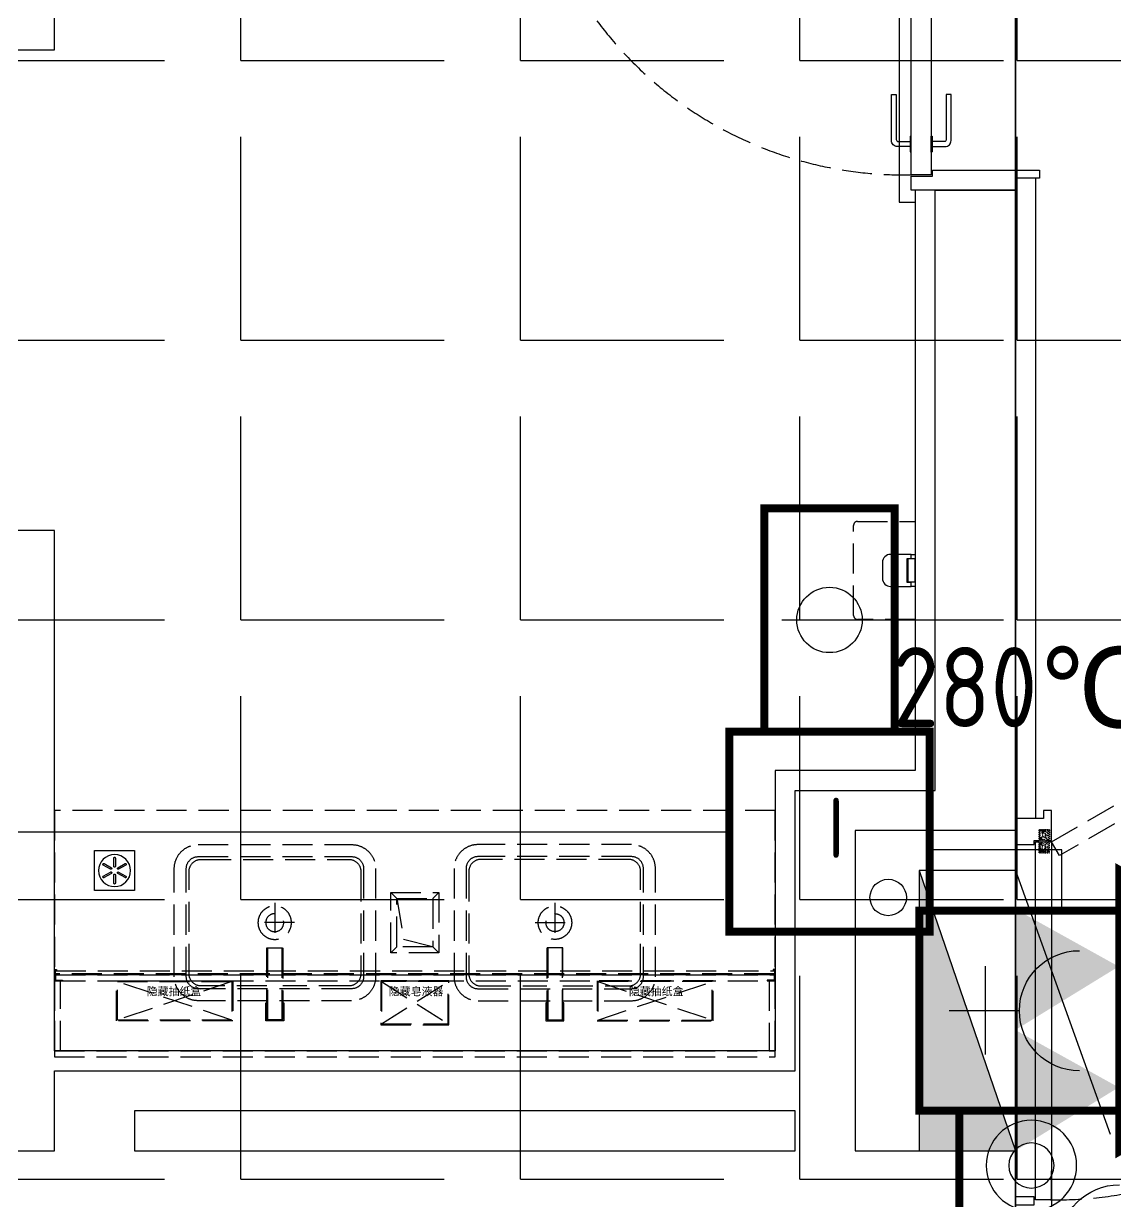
# Model space of a CAD drawing. Extents: x -284868 to 304789, y -137694 to 137894.
# Drawn here: x 214610 to 217338, y -8619 to -5677 of the extents above; entities that cross this region are included whole.
import ezdxf
from ezdxf.enums import TextEntityAlignment as Align

# ---------------------------------------------------------------- set-up
doc = ezdxf.new("R2010")
doc.units = 0
doc.set_wipeout_variables(frame=1)
doc.linetypes.add('DASH', pattern=[0.35, 0.25, -0.1])
doc.layers.get('0').update_dxf_attribs({"linetype": 'CONTINUOUS'})
for name, color, linetype in [('0-墙', 4, 'CONTINUOUS'), ('0-消防栓(给排水)', 9, 'CONTINUOUS'), ('0-非设计区域', 251, 'CONTINUOUS'), ('3T-SIS-卫生间悬浮洁具五金', 1, 'CONTINUOUS'), ('E-FIRE-CIRC', 120, 'CONTINUOUS'), ('E-FIRE-EQPM', 3, 'CONTINUOUS'), ('EQUIP-消防', 3, 'CONTINUOUS'), ('F-地漏', 8, 'CONTINUOUS'), ('P-完成面', 42, 'CONTINUOUS'), ('P-平面家具', 3, 'CONTINUOUS'), ('P-门扇', 6, 'CONTINUOUS'), ('TEXT_照明_回路标注', 41, 'CONTINUOUS'), ('塔楼平面图$0$EQUIP-消防', 3, 'CONTINUOUS'), ('塔楼平面图$0$EQUIP_消火栓', 7, 'CONTINUOUS')]:
    doc.layers.add(name, color=color, linetype=linetype)
doc.layers.get('塔楼平面图$0$EQUIP_消火栓').off()
doc.styles.add('_TEL_ATTDEF', font='GBENOR', dxfattribs={"width": 0.8, "height": 3, "bigfont": 'GBCBIG'})
doc.styles.add('_TEL_DIM', font='SIMPLEX', dxfattribs={"width": 0.8, "height": 3.5, "bigfont": 'HZTXT'})
doc.styles.get("Standard").update_dxf_attribs({"font": 'GBENOR', "bigfont": 'GBCBIG'})
doc.styles.add('塔楼平面图$0$Standard', font='gbenor.shx', dxfattribs={"bigfont": 'gbcbig.shx'})
doc.styles.add('微软雅黑', font='')
doc.styles.get('微软雅黑').set_extended_font_data('Microsoft YaHei')

# ---------------------------------------------------------------- blocks, each defined once
blk = doc.blocks.new('A$C5B4E3DF6')
for p, q in [((0, 240), (-658.7, 476.9)), ((-700, 0), (-700, 240)), ((0, 0), (-700, 240)), ((-700, 240), (0, 240)), ((0, 240), (0, 0)), ((0, 0), (-700, 0))]:
    blk.add_line(p, q)
for points in [[(-700, 240), (-541.4, 498.1), (-398.1, 240)], [(-398.1, 240), (-239.5, 498.1), (-96.1, 240)], [(-700, 0), (-700, 240), (0, 0)]]:
    blk.add_solid(points)
blk = doc.blocks.new('A$C3F6147FC')
blk.add_circle((14582.4, 7532.9), 45.5)
at = {"xscale": -1, "rotation": 270}
blk.add_blockref('A$C5B4E3DF6', (14660, 7600), dxfattribs=at)
blk = doc.blocks.new('A$C67A6433D')
at = {"linetype": 'DASH', "ltscale": 0.03}
blk.add_wipeout([(30.7, 0), (-28.1, 0), (-28.1, 25.8), (30.7, 25.8)], dxfattribs=at)
for p, q in [((-25.8, 19.5), (-22.7, 19)), ((-25.4, 13.4), (-18.7, 4.2)), ((-20.9, 18.6), (-9.1, 16.4)), ((-20.3, 1.6), (-20.3, 0)), ((-18.9, 12.6), (-11.9, 2.9)), ((-17.9, 11.2), (-6.8, 9.1)), ((-16, 8.5), (-6.1, 8.5)), ((-16, 2.9), (-0.3, 2.9)), ((-13, 24.2), (-13, 25.8)), ((-12.3, 23.4), (-12.3, 24.7)), ((-12.3, 24.7), (0, 24.7)), ((-8.8, 11.8), (-8.7, 20.7)), ((-8.7, 16.4), (-8.7, 20.7)), ((-1.5, 4), (-7.9, 10.2)), ((-1.9, 19.2), (-3.5, 14.1)), ((0.4, 9.4), (-2.8, 11.9)), ((2.6, 9.4), (5.8, 11.9)), ((30.4, 25.8), (3, 25.8)), ((14.9, 24.7), (3, 24.7)), ((18.6, 2.9), (3.3, 2.9)), ((4.5, 4), (10.9, 10.2)), ((4.9, 19.2), (6.5, 14.1)), ((18.6, 8.5), (9.1, 8.5)), ((11.8, 11.8), (11.7, 20.7)), ((23.5, 18.6), (11.7, 16.4)), ((20.5, 11.2), (12.3, 9.7)), ((21.5, 12.6), (14.5, 2.9)), ((14.9, 23.4), (14.9, 24.7)), ((15.6, 24.2), (15.6, 25.8)), ((28, 13.4), (21.4, 4.2)), ((22.9, 1.6), (22.9, 0)), ((28.4, 19.5), (25.4, 19))]:
    blk.add_line(p, q, dxfattribs=at)
for points in [[(0, 9.7), (0, 25.8), (-27.7, 25.8), (-27.7, 0), (0, 0), (0, 2.7)], [(3, 9.7), (3, 25.8), (30.7, 25.8), (30.7, 0), (3, 0), (3, 2.7)]]:
    blk.add_lwpolyline(points, dxfattribs=at)
for points in [[(-13, 24.2), (-13, 24.2), (-25.8, 24.2, 0.414214), (-26.5, 23.4), (-26.5, 2.4, 0.414214), (-25.8, 1.6), (-20.3, 1.6)], [(-12.3, 23.4), (-25, 23.4, 0.414214), (-25.8, 22.6), (-25.8, 16.8)], [(-25.8, 14), (-25.8, 5, 0.414214), (-25, 4.2), (-18.7, 4.2)], [(14.9, 23.4), (27.6, 23.4, -0.414214), (28.4, 22.6), (28.4, 16.8)], [(15.6, 24.2), (15.6, 24.2), (28.4, 24.2, -0.414214), (29.2, 23.4), (29.2, 2.4, -0.414214), (28.4, 1.6), (22.9, 1.6)], [(28.4, 14), (28.4, 5, -0.414214), (27.6, 4.2), (21.4, 4.2)]]:
    blk.add_lwpolyline(points, format="xyb", dxfattribs=at)
for centre in [(-22.5, 15.4), (-5.1, 20.7), (1.5, 6), (8.1, 20.7), (25.1, 15.4)]:
    blk.add_circle(centre, 1.99, dxfattribs=at)
for centre, radius, start, end in [((-22.5, 15.4), 3.58, 338.8563, 221.961), ((-17.6, 13.5), 1.59, 158.8563, 216.0245), ((-16, 6.5), 3.58, 211.8213, 270), ((-6.8, 11.8), 1.99, 178.2525, 238.2672), ((-5.1, 20.7), 3.58, 334.8452, 179.1262), ((-1.6, 13.5), 1.99, 160.8929, 232.1139), ((1.5, 6), 3.58, 213.0316, 326.9684), ((1.5, 6), 3.58, 72.8656, 107.1344), ((8.1, 20.7), 3.58, 0.8738, 205.1548), ((4.6, 13.5), 1.99, 307.8861, 19.1071), ((9.8, 11.8), 1.99, 301.7328, 1.7475), ((12, 11.2), 1.59, 222.3386, 280.5758), ((18.6, 6.5), 3.58, 270, 328.1787), ((25.1, 15.4), 3.58, 318.039, 201.1437), ((20.2, 13.5), 1.59, 323.9755, 21.1437)]:
    blk.add_arc(centre, radius, start, end, dxfattribs=at)
blk = doc.blocks.new('执手1')
at = {"layer": 'P-门扇', "color": 251}
blk.add_lwpolyline([(49.5, 123.8), (37.5, 123.8), (37.5, 11.2, -0.414214), (32.5, 6.2), (2.5, 6.2), (2.5, -6.2), (34.5, -6.2, 0.414214), (49.5, 8.8), (49.5, 123.8)], format="xyb", dxfattribs=at)
blk.add_lwpolyline([(0, 20), (1, 20, -0.414214), (2.5, 18.5), (2.5, -18.5, -0.414214), (1, -20), (0, -20)], format="xyb", close=True, dxfattribs=at)
blk = doc.blocks.new('A$Cd1c035f1')
at = {"layer": 'P-门扇', "color": 251, "linetype": 'DASH', "ltscale": 300}
for points in [[(-773.2, 49.5), (-773.2, 37.5), (-885.8, 37.5, 0.414214), (-890.8, 32.5), (-890.8, 2.5), (-903.2, 2.5), (-903.2, 34.5, -0.414214), (-888.2, 49.5), (-773.2, 49.5)], [(-773.2, -99.5), (-773.2, -87.5), (-885.8, -87.5, -0.414214), (-890.8, -82.5), (-890.8, -52.5), (-903.2, -52.5), (-903.2, -84.5, 0.414214), (-888.2, -99.5), (-773.2, -99.5)]]:
    blk.add_lwpolyline(points, format="xyb", dxfattribs=at)
blk.add_lwpolyline([(0, 0), (-974, 0), (-974, -50), (0, -50)], close=True, dxfattribs=at)
for points in [[(-877, 0), (-877, 1, 0.414214), (-878.5, 2.5), (-915.5, 2.5, 0.414214), (-917, 1), (-917, 0)], [(-877, -50), (-877, -51, -0.414214), (-878.5, -52.5), (-915.5, -52.5, -0.414214), (-917, -51), (-917, -50)]]:
    blk.add_lwpolyline(points, format="xyb", close=True, dxfattribs=at)
blk.add_arc((-18.5, -18.5), 955.7, 178.8908, 271.1092, dxfattribs=at)
blk = doc.blocks.new('手纸箱')
at = {"layer": 'P-平面家具', "color": 251, "linetype": 'DASH', "ltscale": 300}
for p, q in [((143, -98), (-143, -2)), ((143, -2), (-143, -98))]:
    blk.add_line(p, q, dxfattribs=at)
for points in [[(-145, -100), (-145, 0), (145, 0), (145, -100)], [(-143, -98), (-143, -2), (143, -2), (143, -98)]]:
    blk.add_lwpolyline(points, close=True, dxfattribs=at)
blk = doc.blocks.new('皂液器')
at = {"layer": 'P-平面家具', "color": 251, "linetype": 'DASH', "ltscale": 300}
for p, q in [((83, -108), (-83, -2)), ((83, -2), (-83, -108))]:
    blk.add_line(p, q, dxfattribs=at)
for points in [[(-85, -110), (-85, 0), (85, 0), (85, -110)], [(-83, -108), (-83, -2), (83, -2), (83, -108)]]:
    blk.add_lwpolyline(points, close=True, dxfattribs=at)
blk = doc.blocks.new('A$C09EA499F')
at = {"layer": 'P-平面家具', "color": 251, "linetype": 'DASH', "ltscale": 300}
blk.add_line((13.5, -15), (13.5, -15), dxfattribs=at)
for points in [[(20, 175), (0, 175), (0, 203), (5, 203), (5, 200), (3.8, 200), (3.8, 201.8), (1.2, 201.8), (1.2, 176.2), (20, 176.2), (20, 175)], [(3, 200), (1797, 200), (1798, 199), (1798, 192), (2, 192), (2, 199), (3, 200)], [(1780, 175), (1800, 175), (1800, 203), (1795, 203), (1795, 200), (1796.2, 200), (1796.2, 201.8), (1798.8, 201.8), (1798.8, 176.2), (1780, 176.2), (1780, 175)]]:
    blk.add_lwpolyline(points, dxfattribs=at)
for points in [[(2, 190), (1798, 190), (1798, 192), (2, 192)], [(2, 190), (2, 175), (1798, 175), (1798, 190)], [(0, 0), (15, 0), (15, 175), (0, 175)], [(1785, 0), (1800, 0), (1800, 175), (1785, 175)], [(1800, -15), (1800, 0), (0, 0), (0, -15)]]:
    blk.add_lwpolyline(points, close=True, dxfattribs=at)
blk.add_blockref('手纸箱', (300, 174.8), dxfattribs=at)
at = {"layer": 'P-平面家具', "color": 251, "linetype": 'DASH', "ltscale": 300, "extrusion": (0, 0, -1), "zscale": -1}
blk.add_blockref('皂液器', (-900, 175), dxfattribs=at)
at = {"layer": 'P-平面家具', "color": 251, "linetype": 'DASH', "ltscale": 300, "xscale": -1}
blk.add_blockref('手纸箱', (1500, 174.8), dxfattribs=at)
at = {"layer": 'P-平面家具', "color": 251, "linetype": 'DASH', "ltscale": 300, "style": '微软雅黑'}
for s, p in [('隐藏抽纸盒', (230.5, 138.4)), ('隐藏皂液器', (835, 138.4)), ('隐藏抽纸盒', (1434.7, 138.4))]:
    blk.add_text(s, height=20, dxfattribs=at).set_placement(p)
blk = doc.blocks.new('A$C3B184003')
blk.add_lwpolyline([(0, -100), (100, -100), (100, 0), (0, 0)], close=True)
at = {"color": 8}
for points in [[(50, -41.5), (50, -41.5, 0.414214), (52, -39.5), (52, -18.5, 0.414214), (50, -16.5), (50, -16.5, 0.414214), (48, -18.5), (48, -39.5, 0.414214)], [(42.7, -45.8), (42.7, -45.8, 0.414214), (41.9, -43), (23.7, -32.5, 0.414214), (21, -33.3), (21, -33.3, 0.414214), (21.7, -36), (39.9, -46.5, 0.414214)], [(42.7, -54.2), (42.7, -54.2, 0.414214), (39.9, -53.5), (21.7, -64, 0.414214), (21, -66.7), (21, -66.7, 0.414214), (23.7, -67.5), (41.9, -57, 0.414214)], [(50, -58.5), (50, -58.5, 0.414214), (48, -60.5), (48, -81.5, 0.414214), (50, -83.5), (50, -83.5, 0.414214), (52, -81.5), (52, -60.5, 0.414214)], [(57.3, -45.8), (57.3, -45.8, 0.414214), (60.1, -46.5), (78.3, -36, 0.414214), (79, -33.3), (79, -33.3, 0.414214), (76.3, -32.5), (58.1, -43, 0.414214)], [(57.3, -54.2), (57.3, -54.2, 0.414214), (58.1, -57), (76.3, -67.5, 0.414214), (79, -66.7), (79, -66.7, 0.414214), (78.3, -64), (60.1, -53.5, 0.414214)]]:
    blk.add_lwpolyline(points, format="xyb", close=True, dxfattribs=at)
blk.add_circle((50, -50), 40, dxfattribs=at)
blk = doc.blocks.new('A$C321B403F')
at = {"layer": 'P-平面家具', "linetype": 'DASH', "ltscale": 300}
for p, q in [((-18, -245.5), (-18, -65.5)), ((18, -245.5), (18, -65.5))]:
    blk.add_line(p, q, dxfattribs=at)
at = {"layer": 'P-平面家具', "color": 251, "linetype": 'DASH', "ltscale": 300}
for p, q in [((0, -357.6), (0, -258.4)), ((49.6, -308), (-49.6, -308))]:
    blk.add_line(p, q, dxfattribs=at)
at = {"layer": 'P-平面家具', "linetype": 'DASH', "ltscale": 300}
blk.add_lwpolyline([(20, -107.5), (22.5, -107.5), (22.5, -62.5), (-22.5, -62.5), (-22.5, -107.5), (-20, -107.5)], dxfattribs=at)
for points in [[(-18, -245.5), (18, -245.5, 0.414214), (20, -243.5), (20, -67.5, 0.414214), (18, -65.5), (-18, -65.5, 0.414214), (-20, -67.5), (-20, -243.5, 0.414214)], [(-190.9, -473), (192.1, -473, 0.414214), (222.1, -443), (222.1, -173, 0.414214), (192.1, -143), (-190.9, -143, 0.414214), (-220.9, -173), (-220.9, -443, 0.414214)]]:
    blk.add_lwpolyline(points, format="xyb", close=True, dxfattribs=at)
at = {"layer": 'P-平面家具', "color": 251, "linetype": 'DASH', "ltscale": 300}
blk.add_lwpolyline([(-190.9, -503), (192.1, -503, 0.414214), (252.1, -443), (252.1, -173, 0.414214), (192.1, -113), (-190.9, -113, 0.414214), (-250.9, -173), (-250.9, -443, 0.414214)], format="xyb", close=True, dxfattribs=at)
at = {"layer": 'P-平面家具', "linetype": 'DASH', "ltscale": 300}
blk.add_lwpolyline([(-20, -150), (-183.9, -150, 0.414214), (-213.9, -180), (-213.9, -436, 0.414214), (-183.9, -466), (185.1, -466, 0.414214), (215.1, -436), (215.1, -180, 0.414214), (185.1, -150), (20, -150)], format="xyb", dxfattribs=at)
at = {"layer": 'P-平面家具', "color": 251, "linetype": 'DASH', "ltscale": 300}
for radius in [41.8, 22.5]:
    blk.add_circle((0, -308), radius, dxfattribs=at)
blk = doc.blocks.new('A$C6B6E40B6')
at = {"color": 251, "linetype": 'DASH', "ltscale": 300}
blk.add_wipeout([(-60, 150), (60, 150), (60, 0), (-60, 0)], dxfattribs=at).dxf.layer = 'P-平面家具'
at = {"layer": 'P-平面家具', "color": 251, "linetype": 'DASH', "ltscale": 300}
for p, q in [((-45, 135), (-60, 150)), ((45, 135), (60, 150)), ((-45, 15), (-60, 0)), ((45, 15), (60, 0))]:
    blk.add_line(p, q, dxfattribs=at)
for points in [[(-60, 0), (60, 0), (60, 150), (-60, 150)], [(-45, 15), (45, 15), (45, 135), (-45, 135)]]:
    blk.add_lwpolyline(points, close=True, dxfattribs=at)
blk.add_lwpolyline([(-45, 15), (-28.4, 115.9), (45, 135)], dxfattribs=at)
blk = doc.blocks.new('A$C5BF30230')
at = {"color": 251, "linetype": 'DASH', "ltscale": 300}
blk.add_lwpolyline([(144, -122.5), (0, -122.5), (0, 122.5), (144, 122.5, -0.414214), (154, 112.5), (154, -112.5, -0.414214)], format="xyb", close=True, dxfattribs=at)
blk = doc.blocks.new('香薰机')
blk.add_lwpolyline([(10, 40), (0, 40), (0, -40), (10, -40)])
blk.add_lwpolyline([(10, 30), (10, 40), (62, 40, -0.414214), (82, 20), (82, -20, -0.414214), (62, -40), (10, -40), (10, -30), (20, -30), (20, 30), (10, 30)], format="xyb")
blk.add_lwpolyline([(19, 29), (19, -29), (0, -29), (0, 29)], close=True)
blk = doc.blocks.new('$equip$00002655')
for p, q in [((-0.5, 1), (-0.5, 0)), ((0.5, 1), (-0.5, 1)), ((0.5, 0), (0.5, 1)), ((-0.1695, 0.5), (-0.1695, 0.15)), ((-0.5, 0), (0.5, 0))]:
    blk.add_line(p, q)
at = {"const_width": 0.04}
blk.add_lwpolyline([(-0.5, 1), (0.5, 1), (0.5, 0), (-0.5, 0), (-0.5, 1), (0.5, 1)], dxfattribs=at)
for radius in [0.2258, 0.1129]:
    blk.add_circle((0.2268, 0.3602), radius)
blk.add_arc((-0.1695, 0.8), 0.3, 180, 0)
for p in [(0, 1), (-0.5, 0.5), (0.5, 0.5), (0, 0)]:
    blk.add_point(p)
at = {"color": 7, "flags": 1}
for tag, height, p in [('B', 0.4, (0.7619, 0.2922)), ('A', 0.00002, (0, 0))]:
    blk.add_attdef(tag, text='', height=height, dxfattribs=at).set_placement(p, align=Align.MIDDLE_CENTER)
blk = doc.blocks.new('塔楼平面图$0$$equip$00002656')
for p, q in [((-0.5, 1), (-0.5, 0)), ((0.5, 1), (-0.5, 1)), ((0.5, 0), (0.5, 1)), ((0, 0.5), (0, 0.15)), ((-0.2185, 0.3306), (0.2221, 0.3306)), ((-0.5, 0), (0.5, 0))]:
    blk.add_line(p, q)
at = {"const_width": 0.04}
blk.add_lwpolyline([(-0.5, 1), (0.5, 1), (0.5, 0), (-0.5, 0), (-0.5, 1), (0.5, 1)], dxfattribs=at)
blk.add_arc((0, 0.8), 0.3, 180, 0)
for p in [(0, 1), (-0.5, 0.5), (0.5, 0.5), (0, 0)]:
    blk.add_point(p)
at = {"color": 7, "style": '塔楼平面图$0$Standard', "flags": 1}
for tag, height, p in [('B', 0.4, (0.7619, 0.2922)), ('A', 0.00002, (0, 0))]:
    blk.add_attdef(tag, text='', height=height, dxfattribs=at).set_placement(p, align=Align.MIDDLE_CENTER)
blk = doc.blocks.new('塔楼平面图$0$$equip$00002679')
for p, q in [((-0.2997, 0.6986), (-0.7027, 0)), ((0.3003, 0.6986), (-0.2997, 0.6986)), ((0.3003, 0.6986), (-0.2997, 0.6986)), ((0.0003, 0.6986), (0.0003, 0)), ((0.7027, 0), (0.3003, 0.6986)), ((-0.2635, 0.2491), (-0.3035, 0.5691)), ((-0.3035, 0.5691), (-0.1275, 0.4891)), ((-0.1275, 0.4891), (-0.1675, 0.2491)), ((0.1736, 0.1103), (0.1736, 0.3383)), ((0.2936, 0.3383), (0.2936, 0.1103)), ((-0.3035, 0.2491), (-0.3035, 0.1131)), ((-0.1275, 0.2491), (-0.3035, 0.2491)), ((-0.1275, 0.1131), (-0.1275, 0.2491)), ((-0.3035, 0.1131), (-0.1275, 0.1131)), ((0.2936, 0.1103), (0.1736, 0.1103)), ((-0.7027, 0), (0.7027, 0))]:
    blk.add_line(p, q)
at = {"const_width": 0.04}
for points in [[(-0.2997, 0.6986), (0.3003, 0.6986), (0.7027, 0), (-0.7027, 0), (-0.2997, 0.6986), (0.3003, 0.6986)], [(-0.2994, 0.6986), (0.3006, 0.6986), (0.703, 0), (-0.7024, 0), (-0.2994, 0.6986), (0.3006, 0.6986)]]:
    blk.add_lwpolyline(points, dxfattribs=at)
blk.add_circle((0.2336, 0.4303), 0.1108)
for p in [(0.0003, 0.6986), (-0.5009, 0.3493), (0.5015, 0.3493), (0, 0)]:
    blk.add_point(p)
at = {"color": 7, "style": '塔楼平面图$0$Standard', "flags": 1}
for tag, height, p in [('B', 0.4, (0.9608, 0.2991)), ('A', 0.00002, (0, 0))]:
    blk.add_attdef(tag, text='', height=height, dxfattribs=at).set_placement(p, align=Align.MIDDLE_CENTER)
blk = doc.blocks.new('塔楼平面图$0$A$C5B4E3DF6')
at = {"layer": '塔楼平面图$0$EQUIP-消防', "xscale": 500, "yscale": 500, "zscale": 500}
for name, p in [('塔楼平面图$0$$equip$00002679', (-350, 500)), ('塔楼平面图$0$$equip$00002656', (-350, 0))]:
    blk.add_blockref(name, p, dxfattribs=at)
blk = doc.blocks.new('$equip$00002403')
for p, q in [((-0.3281, -0.5581), (-0.3281, 0.5581)), ((0.3219, 0.5581), (0.3219, -0.5581)), ((-0.2418, 0), (0, 0)), ((0, 0), (0.2418, 0))]:
    blk.add_line(p, q)
at = {"lineweight": 20}
for p, q in [((0.3219, 0.5581), (-0.3281, 0.5581)), ((-0.3281, -0.5581), (0.3219, -0.5581))]:
    blk.add_line(p, q, dxfattribs=at)
at = {"const_width": 0.04}
for points in [[(-0.3281, 0.5581), (0.3219, 0.5581), (0.3219, -0.5581), (-0.3281, -0.5581), (-0.3281, 0.5581), (0.3219, 0.5581)], [(-0.3281, -0.5581), (-0.3281, 0.5581)]]:
    blk.add_lwpolyline(points, dxfattribs=at)
blk.add_circle((-0.0031, 0), 0.1635)
for p in [(-0.0031, 0.5581), (-0.3281, 0), (0.3219, 0), (-0.0031, -0.5581)]:
    blk.add_point(p)
at = {"color": 7, "style": '_TEL_DIM', "flags": 1}
blk.add_attdef('A', text='', height=0.00002, dxfattribs=at).set_placement((0, 0), align=Align.MIDDLE_CENTER)
at = {"color": 7}
blk.add_attdef('$TEXT$', text='', height=0.4, dxfattribs=at).set_placement((0.957, -0.3358), align=Align.MIDDLE_CENTER)
blk = doc.blocks.new('$equip$00002772')
for p, q in [((0.5, 0.5), (-0.5, 0.5)), ((-0.5, 0.5), (-0.5, -0.5)), ((0.5, -0.5), (0.5, 0.5)), ((-0.5, -0.5), (0.5, -0.5))]:
    blk.add_line(p, q)
at = {"const_width": 0.04}
blk.add_lwpolyline([(-0.5, 0.5), (0.5, 0.5), (0.5, -0.5), (-0.5, -0.5), (-0.5, 0.5), (0.5, 0.5)], dxfattribs=at)
for p in [(0, 0.5), (-0.5, 0), (0.5, 0), (0, -0.5)]:
    blk.add_point(p)
at = {"color": 7}
blk.add_attdef('$TEXT$', text='', height=0.3, dxfattribs=at).set_placement((0.0328, 0.0198), align=Align.MIDDLE_CENTER)
at = {"color": 7, "flags": 1}
for tag, height, p in [('A', 0.00002, (0, 0)), ('B', 0.4, (0.7546, -0.2544))]:
    blk.add_attdef(tag, text='', height=height, dxfattribs=at).set_placement(p, align=Align.MIDDLE_CENTER)
blk = doc.blocks.new('A$C1F876902')
at = {"layer": 'E-FIRE-CIRC'}
for p, q in [((-5650.2, 3997.2), (-714.2, 3997.2)), ((115.8, 3952.1), (-214.2, 3952.1)), ((115.8, 3800), (115.8, 3952.1))]:
    blk.add_line(p, q, dxfattribs=at)
at = {"layer": 'E-FIRE-EQPM'}
ref = blk.add_blockref('$equip$00002403', (-462.7, 4526.2), dxfattribs=dict(at, xscale=500, yscale=500, zscale=500))
ref.add_attrib('$TEXT$', '280℃', dxfattribs={"layer": '0', "color": 7, "height": 200, "style": '_TEL_ATTDEF'}).set_placement((15.8, 4358.3), align=Align.MIDDLE_CENTER)
ref = blk.add_blockref('$equip$00002772', (-464.2, 3997.2), dxfattribs=dict(at, xscale=500, yscale=500, zscale=500))
ref.add_attrib('$TEXT$', 'I', dxfattribs={"layer": '0', "color": 7, "height": 150, "style": '_TEL_ATTDEF'}).set_placement((-447.8, 4007.1), align=Align.MIDDLE_CENTER)
at = {"layer": 'EQUIP-消防', "ltscale": 15, "xscale": -499.9999999999999, "yscale": 500, "zscale": 500, "rotation": 270}
blk.add_blockref('$equip$00002655', (-140, 3050), dxfattribs=at)
at = {"layer": '塔楼平面图$0$EQUIP_消火栓', "xscale": -1, "rotation": 270}
blk.add_blockref('塔楼平面图$0$A$C5B4E3DF6', (-240, 3900), dxfattribs=at)

msp = doc.modelspace()

# ---------------------------------------------------------------- linework, layer by layer
at = {"layer": '0-墙'}
for points in [[(210887.8, -4842.7), (210887.8, -8492.7), (214687.8, -8492.7), (214687.8, -8292.7), (216537.8, -8292.7), (216537.8, -7592.7), (216887.8, -7592.7), (216887.8, -6092.7), (217087.8, -6092.7), (217087.8, -7692.7), (216687.8, -7692.7)], [(216687.8, -7692.7), (216687.8, -8492.7), (217087.8, -8492.7), (217087.8, -8692.7), (214387.8, -8692.7), (214387.8, -9142.7), (214937.8, -9142.7), (214937.8, -11392.7), (214737.8, -11392.7), (214737.8, -9342.7), (214387.8, -9342.7), (214387.8, -11392.7), (214187.8, -11392.7), (214187.8, -8692.7), (211487.8, -8692.7), (211487.8, -11392.7), (211287.8, -11392.7), (211287.8, -8692.7), (208587.8, -8692.7), (208587.8, -8492.7), (209887.8, -8492.7), (209887.8, -5692.7), (206087.8, -5692.7)], [(216537.8, -8392.7), (214887.8, -8392.7), (214887.8, -8492.7), (216537.8, -8492.7), (216537.8, -8392.7)]]:
    msp.add_lwpolyline(points, dxfattribs=at)
at = {"layer": 'P-完成面'}
for q in [(217177.8, -8542.7), (217177.8, -8692.7)]:
    msp.add_line((217177.8, -8617.7), q, dxfattribs=at)
for points in [[(216887.8, -6092.7), (216837.8, -6092.7), (216837.8, -7542.7), (216487.8, -7542.7), (216487.8, -8242.7), (214687.8, -8242.7), (214687.8, -6942.7), (214537.8, -6942.7), (214537.8, -8442.7), (210937.8, -8442.7), (210937.8, -4892.7), (214537.8, -4892.7), (214537.8, -5742.7), (214687.8, -5742.7), (214687.8, -4892.7), (216837.8, -4892.7), (216837.8, -5042.7)], [(217087.8, -6092.7), (216827.8, -6092.7), (216827.8, -6057.7), (216880.8, -6057.7), (216880.8, -6042.7), (217147.8, -6042.7), (217147.8, -6062.7), (217087.8, -6062.7), (217087.8, -6092.7)], [(217137.8, -6062.7), (217137.8, -7662.7)], [(217087.8, -7727.7), (217134.8, -7727.7), (217134.8, -7717.7), (217177.8, -7717.7), (217177.8, -7642.7), (217157.8, -7642.7), (217157.8, -7662.7), (217087.8, -7662.7), (217087.8, -7727.7)]]:
    msp.add_lwpolyline(points, dxfattribs=at)
for points in [[(217137.8, -7720.7), (217177.8, -7720.7), (217177.8, -8614.7), (217137.8, -8614.7)], [(217134.8, -8607.7), (217087.8, -8607.7), (217087.8, -8627.7), (217134.8, -8627.7)]]:
    msp.add_lwpolyline(points, close=True, dxfattribs=at)
at = {"layer": 'P-平面家具', "linetype": 'DASH', "ltscale": 300}
msp.add_lwpolyline([(214687.8, -8242.7), (216487.8, -8242.7), (216487.8, -7642.7), (214687.8, -7642.7)], close=True, dxfattribs=at)
at = {"layer": 'P-门扇'}
msp.add_lwpolyline([(216837.8, -5012.7), (216797.8, -5012.7), (216797.8, -6122.7), (216837.8, -6122.7)], dxfattribs=at)
msp.add_lwpolyline([(216827.8, -5080.7), (216877.8, -5080.7), (216877.8, -6054.7), (216827.8, -6054.7)], close=True, dxfattribs=at)

# ---------------------------------------------------------------- block references
at = {"layer": '0-消防栓(给排水)', "color": 0}
msp.add_blockref('A$C3F6147FC', (202187.8, -15392.7), dxfattribs=at)
at = {"layer": '3T-SIS-卫生间悬浮洁具五金', "xscale": -1, "rotation": 180}
msp.add_blockref('A$C321B403F', (215237.8, -8230.7), dxfattribs=at)
at = {"layer": '3T-SIS-卫生间悬浮洁具五金', "rotation": 180}
msp.add_blockref('A$C321B403F', (215937.8, -8230.7), dxfattribs=at)
at = {"layer": 'F-地漏', "linetype": 'ByBlock', "xscale": -1, "rotation": 180}
msp.add_blockref('A$C3B184003', (214787.8, -7842.7), dxfattribs=at)
at = {"layer": 'P-平面家具', "linetype": 'DASH', "ltscale": 300, "rotation": 180}
msp.add_blockref('A$C5BF30230', (216837.8, -7042.7), dxfattribs=at)
at = {"layer": 'P-平面家具', "linetype": 'DASH', "ltscale": 300, "xscale": -1}
msp.add_blockref('香薰机', (216837.8, -7042.7), dxfattribs=at)
at = {"layer": 'P-平面家具', "linetype": 'DASH', "ltscale": 300}
msp.add_blockref('A$C09EA499F', (214687.8, -8242.7), dxfattribs=at)
at = {"layer": 'P-门扇', "color": 251, "linetype": 'DASH', "ltscale": 300}
msp.add_blockref('A$Cd1c035f1', (216827.8, -5080.7), dxfattribs=at)
at = {"layer": 'P-门扇', "extrusion": (0, 0, -1), "zscale": -1}
msp.add_blockref('执手1', (-216827.8, -5977.7), dxfattribs=at)
at = {"layer": 'P-门扇'}
msp.add_blockref('执手1', (216877.8, -5977.7), dxfattribs=at)

# ---------------------------------------------------------------- next in the draw order: block references
at = {"xscale": -1, "rotation": 180}
msp.add_blockref('A$C6B6E40B6', (215587.8, -7847.7), dxfattribs=at)
at = {"layer": 'P-完成面', "extrusion": (0, 0, -1), "zscale": -1, "rotation": 270}
msp.add_blockref('A$C67A6433D', (-217172.8, -7717.7), dxfattribs=at)

# ---------------------------------------------------------------- next in the draw order: hatches: boundary and pattern name
at = {"layer": '0-非设计区域', "ltscale": 3}
h = msp.add_hatch(dxfattribs=at)
h.set_pattern_fill('ANGLE', color=256, scale=100)
h.set_pattern_definition([(0, (-222963.06, 452446.1), (0, 698.5), [508, -190.5]), (90, (-222963.06, 452446.1), (-698.5, 4e-14), [508, -190.5])])
h.paths.add_polyline_path([(203337.8, 19007.8), (203337.8, 16857.3), (205537.8, 16857.3), (205537.8, 6107.3), (217087.8, 6107.3), (217087.8, -11492.7), (218887.8, -11492.7), (218887.8, -1140.1), (228338.2, -1140.1), (228338.3, 19007.8)])
h = msp.add_hatch(dxfattribs=at)
h.set_pattern_fill('ANGLE', color=256, scale=100)
h.set_pattern_definition([(0, (-136891.6, 452446.1), (0, 698.5), [508, -190.5]), (90, (-136891.6, 452446.1), (-698.5, 4e-14), [508, -190.5])])
h.paths.add_polyline_path([(202187.8, -11692.7), (217087.8, -11692.7), (217087.8, 6107.3), (202187.8, 6107.3)])

# ---------------------------------------------------------------- next in the draw order: linework, layer by layer
for points in [[(203337.8, 19007.8), (203337.8, 16857.3), (205537.8, 16857.3), (205537.8, 6107.3), (217087.8, 6107.3), (217087.8, -11492.7), (218887.8, -11492.7), (218887.8, -1140.1), (228338.2, -1140.1), (228338.3, 19007.8)], [(202187.8, -11692.7), (217087.8, -11692.7), (217087.8, 6107.3), (202187.8, 6107.3)]]:
    msp.add_lwpolyline(points, close=True, dxfattribs=at)
at = {"layer": 'P-门扇', "color": 251, "linetype": 'DASH', "ltscale": 300}
msp.add_lwpolyline([(217197.8, -7755.3), (217177.8, -7720.7), (217952, -7273.7), (217972, -7308.3)], close=True, dxfattribs=at)
msp.add_arc((217197.8, -7732.2), 882.7, 268.7017, 31.2983, dxfattribs=at)

# ---------------------------------------------------------------- next in the draw order: block references
at = {"layer": 'TEXT_照明_回路标注'}
msp.add_blockref('A$C1F876902', (217087.8, -11692.7), dxfattribs=at)

doc.saveas('drawing.dxf')
